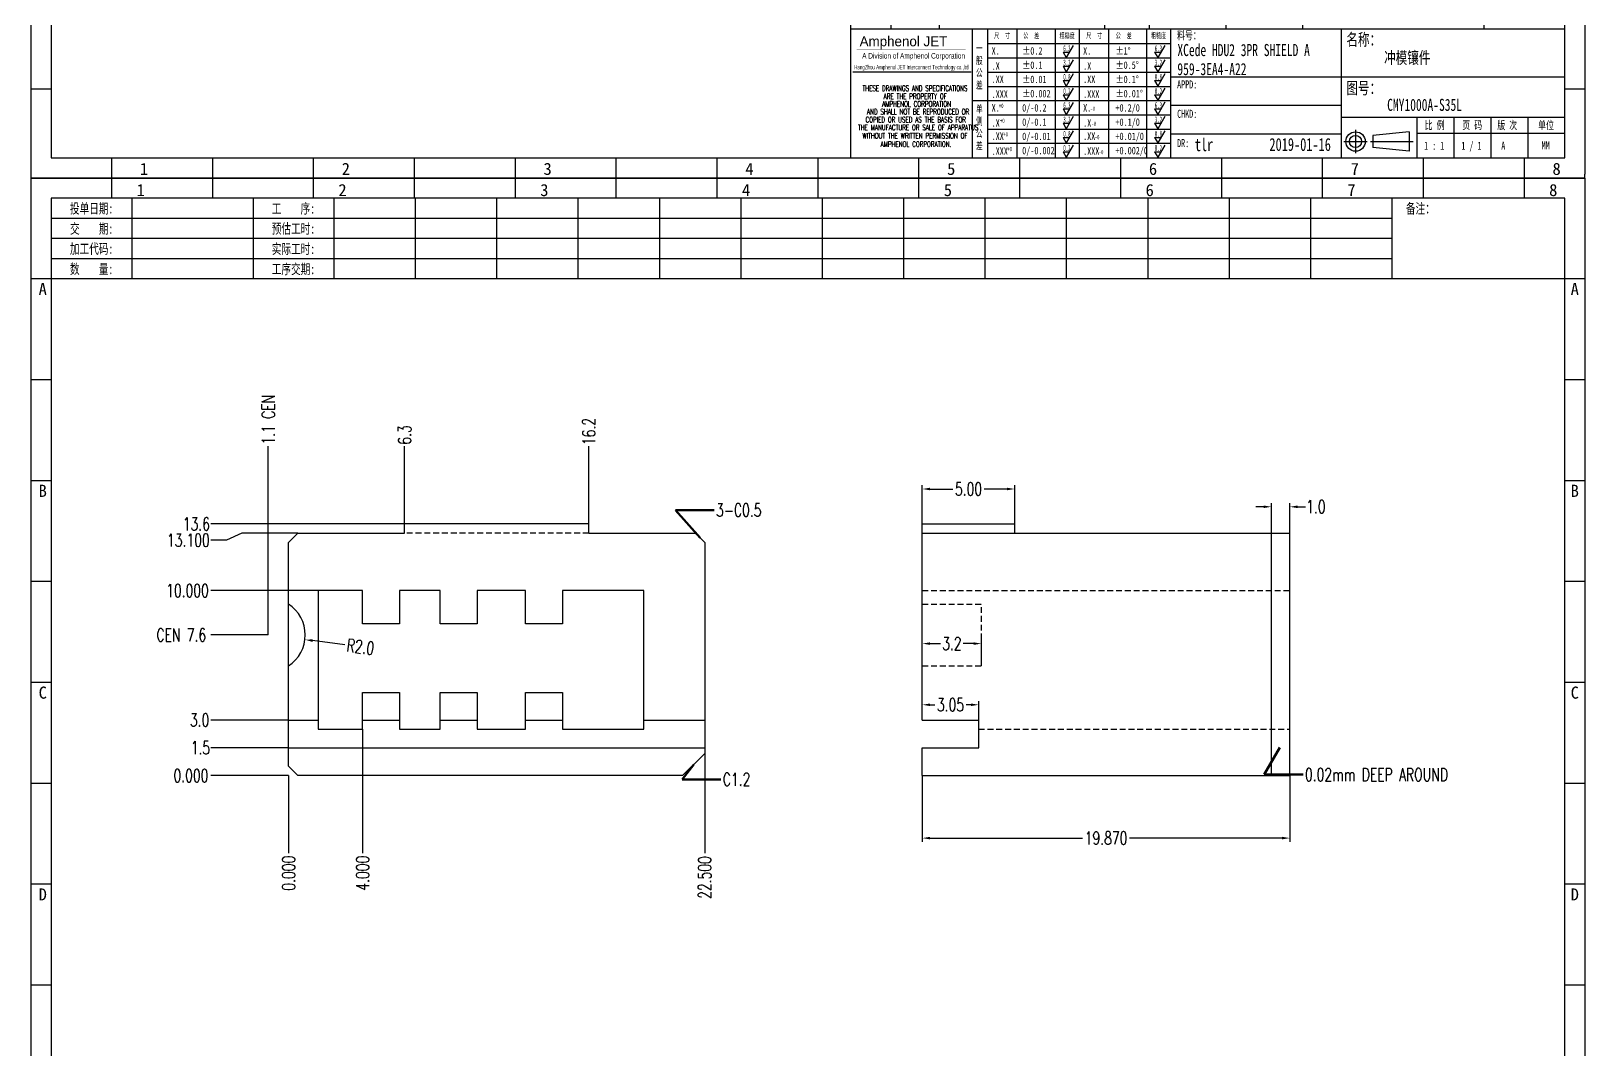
# Model space of a CAD drawing. Header units: millimetres. Extents: x -2852 to 5627, y -2271 to 1849.
# Drawn here: x -934.6 to -850.6, y -411.4 to -356.4 of the extents above; entities that cross this region are included whole.
import ezdxf
from ezdxf.enums import TextEntityAlignment as Align

# ---------------------------------------------------------------- set-up
doc = ezdxf.new("R2010")
doc.units = ezdxf.units.MM
doc.header["$PDSIZE"] = 3
doc.linetypes.add('DASHED2', pattern=[9.525, 6.35, -3.175])
for name, color, linetype in [('1', 7, 'Continuous'), ('11', 4, 'DASHED2'), ('41', 1, 'Continuous')]:
    doc.layers.add(name, color=color, linetype=linetype)
doc.styles.add('jet02', font='simplex.shx', dxfattribs={"width": 0.7})
doc.styles.get("Standard").update_dxf_attribs({"font": '仿宋_GB2312_0.ttf', "width": 0.7})
doc.styles.add('TEXTSTYLE_1', font='TRIUMB.TTF')
doc.styles.add('TEXTSTYLE_2', font='TRIUM.TTF')
doc.styles.add('tk', font='', dxfattribs={"width": 0.7})
doc.styles.add('tk 2', font='仿宋_GB2312_0.ttf', dxfattribs={"width": 0.65})
doc.styles.add('tk 4', font='simplex.shx', dxfattribs={"width": 0.65, "bigfont": 'bigfont.shx'})
doc.styles.get('tk').set_extended_font_data('NSimSun')
doc.dimstyles.new('jet02', dxfattribs={"dimtxt": 3.5, "dimasz": 2.1, "dimexe": 1, "dimexo": 0, "dimgap": 0.5, "dimtad": 0, "dimtoh": 1, "dimdec": 3, "dimzin": 9, "dimdsep": 46, "dimtxsty": 'jet02', "dimcen": 0, "dimclrt": 256, "dimazin": 2, "dimtfac": 1, "dimtdec": 3, "dimtofl": 0, "dimtmove": 0, "dimatfit": 1, "dimfxl": 0, "dimarcsym": 0})

# ---------------------------------------------------------------- blocks, each defined once
blk = doc.blocks.new('*D125')
at = {"layer": '41', "ltscale": 0.05}
for p, q in [((28.78, -2835.425), (28.78, -2833.335)), ((29.2, -2833.535), (30.434, -2833.535)), ((33.36, -2833.535), (32.127, -2833.535)), ((33.78, -2835.425), (33.78, -2833.335))]:
    blk.add_line(p, q, dxfattribs=at)
for points in [[(29.2, -2833.465), (29.2, -2833.605), (28.78, -2833.535)], [(33.36, -2833.465), (33.36, -2833.605), (33.78, -2833.535)]]:
    blk.add_solid(points, dxfattribs=at)
at = {"layer": 'Defpoints', "color": 0, "ltscale": 0.05}
for p in [(33.78, -2833.535), (28.78, -2835.425), (33.78, -2835.425)]:
    blk.add_point(p, dxfattribs=at)
at = {"layer": '41', "ltscale": 0.05, "insert": (31.28, -2833.535), "char_height": 0.7, "attachment_point": 5, "style": 'jet02'}
blk.add_mtext('5.00', dxfattribs=at)
blk = doc.blocks.new('A3-N')
at = {"layer": '1', "color": 1}
for p, q in [((0, 0), (0, 296.73)), ((0, 296.73), (420, 296.73)), ((21.82, 291.27), (21.82, 296.73)), ((49.09, 291.27), (49.09, 296.73)), ((76.36, 291.27), (76.36, 296.73)), ((103.64, 291.27), (103.64, 296.73)), ((103.64, 291.27), (103.64, 296.73)), ((103.64, 291.27), (103.64, 296.73)), ((130.91, 291.27), (130.91, 296.73)), ((158.18, 291.27), (158.18, 296.73)), ((185.45, 291.27), (185.45, 296.73)), ((212.73, 291.27), (212.73, 296.73)), ((240, 291.27), (240, 296.73)), ((267.27, 291.27), (267.27, 296.73)), ((294.55, 291.27), (294.55, 296.73)), ((321.82, 291.27), (321.82, 296.73)), ((349.09, 291.27), (349.09, 296.73)), ((376.36, 291.27), (376.36, 296.73)), ((403.64, 291.27), (403.64, 296.73)), ((420, 296.73), (420, 1)), ((5.45, 269.45), (0, 269.45)), ((420, 269.45), (414.55, 269.45)), ((5.45, 242.18), (0, 242.18)), ((420, 242.18), (414.55, 242.18)), ((5.45, 214.91), (0, 214.91)), ((420, 214.91), (414.55, 214.91)), ((5.45, 187.64), (0, 187.64)), ((420, 187.64), (414.55, 187.64)), ((5.45, 160.36), (0, 160.36)), ((420, 160.36), (414.55, 160.36)), ((5.45, 133.09), (0, 133.09)), ((420, 133.09), (414.55, 133.09)), ((5.45, 105.82), (0, 105.82)), ((420, 105.82), (414.55, 105.82)), ((5.45, 78.55), (0, 78.55)), ((420, 78.55), (414.55, 78.55)), ((5.45, 51.27), (0, 51.27)), ((420, 51.27), (414.55, 51.27)), ((222.45, 49.09), (221.45, 49.09)), ((221.45, 49.09), (221.45, 40.36)), ((222.45, 49.09), (414.55, 49.09)), ((232.36, 49.09), (232.36, 40.36)), ((245.45, 49.09), (245.45, 40.36)), ((290.18, 49.09), (290.18, 40.36)), ((302.18, 49.09), (302.18, 40.36)), ((322.91, 49.09), (322.91, 40.36)), ((343.64, 49.09), (343.64, 40.36)), ((392.73, 40.36), (392.73, 49.09)), ((258.55, 40.36), (258.55, 5.44)), ((266.45, 40.36), (266.45, 5.44)), ((276.78, 40.36), (276.78, 5.45)), ((291.18, 40.36), (291.18, 5.45)), ((301.51, 40.37), (301.51, 5.46)), ((308.01, 40.36), (308.01, 5.45)), ((354.09, 40.36), (354.09, 5.45)), ((308.01, 32.39), (258.55, 32.39)), ((308.01, 28.54), (258.55, 28.54)), ((414.55, 27.27), (308.01, 27.27)), ((5.45, 24), (0, 24)), ((308.01, 24.69), (258.55, 24.69)), ((420, 24), (414.55, 24)), ((308.01, 16.99), (258.55, 16.99)), ((354.09, 19.63), (308.01, 19.63)), ((308.01, 13.14), (258.55, 13.14)), ((414.55, 16.36), (354.09, 16.36)), ((374.55, 16.36), (374.55, 5.45)), ((384.55, 16.36), (384.55, 5.45)), ((394.55, 16.36), (394.55, 5.45)), ((404.55, 16.36), (404.55, 5.45)), ((308.01, 9.29), (258.55, 9.29)), ((308.01, 11.99), (354.09, 11.99)), ((372.51, 12.49), (362.69, 11.5)), ((362.69, 11.5), (362.69, 8.23)), ((372.51, 12.49), (372.51, 7.25)), ((414.55, 12), (374.55, 12)), ((21.82, 0), (21.82, 5.45)), ((49.09, 0), (49.09, 5.45)), ((76.36, 0), (76.36, 5.45)), ((103.64, 0), (103.64, 5.45)), ((130.91, 0), (130.91, 5.45)), ((158.18, 0), (158.18, 5.45)), ((185.45, 0), (185.45, 5.45)), ((212.73, 0), (212.73, 5.45)), ((240, 0), (240, 5.45)), ((267.27, 0), (267.27, 5.45)), ((294.55, 0), (294.55, 5.45)), ((321.82, 0), (321.82, 5.45)), ((349.09, 0), (349.09, 5.45)), ((372.51, 7.25), (362.69, 8.23)), ((376.36, 0), (376.36, 5.45)), ((403.64, 0), (403.64, 5.45)), ((1, 0), (0, 0)), ((420, 0), (1, 0)), ((420, 0), (420, 1))]:
    blk.add_line(p, q, dxfattribs=at)
at = {"layer": '1'}
for p, q in [((414.55, 278.18), (414.55, 284.73)), ((221.45, 40.36), (221.45, 5.45)), ((221.45, 40.36), (414.55, 40.36)), ((221.45, 40.36), (414.55, 40.36)), ((254.41, 40.36), (254.41, 5.45)), ((283.28, 40.36), (283.28, 5.45)), ((308.01, 36.24), (258.55, 36.24)), ((222.08, 28.67), (254.12, 28.67)), ((308.01, 20.84), (254.41, 20.84))]:
    blk.add_line(p, q, dxfattribs=at)
at = {"layer": '1', "color": 1, "ltscale": 0.05}
for p, q in [((278.93, 34.04), (279.79, 32.56)), ((278.93, 34.04), (280.65, 34.04)), ((281.68, 35.84), (279.79, 32.56)), ((303.66, 34.05), (304.52, 32.56)), ((303.66, 34.05), (305.38, 34.05)), ((306.41, 35.84), (304.52, 32.56)), ((278.93, 30.19), (279.79, 28.71)), ((278.93, 30.19), (280.65, 30.19)), ((281.68, 31.99), (279.79, 28.71)), ((303.66, 30.2), (305.38, 30.2)), ((303.66, 30.2), (304.52, 28.71)), ((306.41, 31.99), (304.52, 28.71)), ((278.93, 26.34), (279.79, 24.86)), ((278.93, 26.34), (280.65, 26.34)), ((281.68, 28.14), (279.79, 24.86)), ((303.66, 26.35), (304.52, 24.86)), ((303.66, 26.35), (305.38, 26.35)), ((306.41, 28.14), (304.52, 24.86)), ((278.93, 22.49), (280.65, 22.49)), ((278.93, 22.49), (279.79, 21.01)), ((281.68, 24.29), (279.79, 21.01)), ((303.66, 22.5), (305.38, 22.5)), ((303.66, 22.5), (304.52, 21.01)), ((306.41, 24.29), (304.52, 21.01)), ((278.93, 18.66), (279.79, 17.17)), ((278.93, 18.66), (280.65, 18.66)), ((281.68, 20.45), (279.79, 17.17)), ((303.66, 18.66), (304.52, 17.18)), ((303.66, 18.66), (305.38, 18.66)), ((306.41, 20.46), (304.52, 17.18)), ((278.93, 14.81), (280.65, 14.81)), ((278.93, 14.81), (279.79, 13.32)), ((281.68, 16.6), (279.79, 13.32)), ((281.68, 12.75), (279.79, 9.47)), ((303.66, 14.81), (305.38, 14.81)), ((303.66, 14.81), (304.52, 13.33)), ((306.41, 16.61), (304.52, 13.33)), ((306.41, 12.76), (304.52, 9.48)), ((278.93, 10.96), (279.79, 9.47)), ((278.93, 10.96), (280.65, 10.96)), ((281.68, 8.9), (279.79, 5.62)), ((303.66, 10.96), (304.52, 9.48)), ((303.66, 10.96), (305.38, 10.96)), ((306.41, 8.91), (304.52, 5.63)), ((278.93, 7.11), (279.79, 5.62)), ((278.93, 7.11), (280.65, 7.11)), ((303.66, 7.11), (305.38, 7.11)), ((303.66, 7.11), (304.52, 5.63))]:
    blk.add_line(p, q, dxfattribs=at)
at = {"layer": '1', "color": 1, "ltscale": 0.1}
for p, q in [((358.01, 13.02), (358.01, 6.71)), ((354.86, 9.87), (361.17, 9.87)), ((362.03, 9.87), (373.54, 9.87))]:
    blk.add_line(p, q, dxfattribs=at)
at = {"layer": '1'}
blk.add_lwpolyline([(221.45, 5.45), (414.55, 5.45), (414.55, 291.27), (5.45, 291.27), (5.45, 5.45), (414.55, 5.45)], dxfattribs=at)
at = {"layer": '1', "color": 7, "linetype": 'Continuous', "const_width": 0.123}
blk.add_lwpolyline([(223.11, 34.74), (252.6, 34.76)], dxfattribs=at)
at = {"layer": '1', "color": 1}
for radius in [2.62, 1.64]:
    blk.add_circle((358.01, 9.87), radius, dxfattribs=at)
at = {"layer": '41'}
for p, q in [((27.27, 291.27), (27.27, 269.45)), ((60, 291.27), (60, 269.45)), ((81.82, 291.27), (81.82, 269.45)), ((103.82, 291.27), (103.82, 269.45)), ((125.82, 291.27), (125.82, 269.45)), ((147.82, 291.27), (147.82, 269.45)), ((169.82, 291.27), (169.82, 269.45)), ((191.82, 291.27), (191.82, 269.45)), ((213.82, 291.27), (213.82, 269.45)), ((235.82, 291.27), (235.82, 269.45)), ((257.82, 291.27), (257.82, 269.45)), ((279.82, 291.27), (279.82, 269.45)), ((301.82, 291.27), (301.82, 269.45)), ((323.82, 291.27), (323.82, 269.45)), ((345.82, 291.27), (345.82, 269.45)), ((367.82, 291.27), (367.82, 269.45)), ((367.82, 285.82), (5.45, 285.82)), ((367.82, 280.36), (5.45, 280.36)), ((367.82, 274.91), (5.45, 274.91)), ((414.55, 269.45), (5.45, 269.45))]:
    blk.add_line(p, q, dxfattribs=at)
at = {"layer": '1', "color": 1}
for s, p in [('1', (29.64, 295.11)), ('2', (84.18, 295.11)), ('3', (138.73, 295.11)), ('4', (193.27, 295.11)), ('5', (247.82, 295.11)), ('6', (302.36, 295.11)), ('7', (356.91, 295.11)), ('8', (411.45, 295.11)), ('1', (30.53, 4.11)), ('2', (85.08, 4.11)), ('3', (139.62, 4.11)), ('4', (194.17, 4.11)), ('5', (248.72, 4.11)), ('6', (303.26, 4.11)), ('7', (357.81, 4.11)), ('8', (412.35, 4.11))]:
    blk.add_text(s, height=3.27, dxfattribs=at).set_placement(p, align=Align.TOP_CENTER)
at = {"layer": '1', "style": 'tk', "width": 0.7}
for s, p in [('投单日期:', (16.36, 288.55)), ('工    序:', (70.91, 288.55)), ('备注：', (375.51, 288.55)), ('交    期:', (16.36, 283.09)), ('预估工时:', (70.91, 283.09)), ('加工代码:', (16.36, 277.64)), ('实际工时:', (70.91, 277.64)), ('数    量:', (16.36, 272.18)), ('工序交期:', (70.91, 272.18))]:
    blk.add_text(s, height=2.727, dxfattribs=at).set_placement(p, align=Align.MIDDLE)
at = {"layer": '1', "color": 1}
for s, p in [('A', (2.04, 268.36)), ('B', (2.04, 213.82)), ('C', (2.04, 159.27)), ('D', (2.04, 104.73)), ('E', (2.04, 50.18))]:
    blk.add_text(s, height=3.27, dxfattribs=at).set_placement(p, align=Align.TOP_LEFT)
for s, p in [('A', (418.37, 268.36)), ('B', (418.37, 213.82)), ('C', (418.37, 159.27)), ('D', (418.37, 104.73)), ('E', (418.37, 50.18))]:
    blk.add_text(s, height=3.27, dxfattribs=at).set_placement(p, align=Align.TOP_RIGHT)
at = {"layer": '1', "color": 1, "style": 'tk 2', "width": 0.7}
for s, height, p in [('序号', 3.273, (222.96, 43.34)), ('件号', 3.273, (234.62, 43.61)), ('零件名称', 3.273, (258.97, 43.61)), ('数量', 3.273, (292.3, 43.78)), ('材料', 3.273, (309.27, 43.78)), ('热处理', 3.273, (328.71, 43.78)), ('外形尺寸', 3.273, (358.94, 43.78)), ('说明', 3.273, (399.61, 43.78)), ('料号：', 2.182, (309.77, 37.46)), ('名称：', 3.273, (355.52, 35.79)), ('图号：', 3.273, (355.52, 22.7)), ('比 例', 2.182, (376.69, 13.18)), ('页 码', 2.182, (386.85, 13.18)), ('版 次', 2.182, (396.31, 13.18)), ('单位', 2.182, (407.35, 13.18))]:
    blk.add_text(s, height=height, dxfattribs=at).set_placement(p)
at = {"layer": '1', "color": 7, "linetype": 'Continuous', "style": 'TEXTSTYLE_1'}
blk.add_text('Amphenol JET', height=2.7, dxfattribs=at).set_placement((223.96, 35.61))
at = {"layer": '1', "color": 7, "linetype": 'Continuous'}
for s, height, style, width, p in [('A Division of Amphenol Corporation', 1.5, 'TEXTSTYLE_2', 0.7, (224.64, 32.29)), ('HangZhou Amphenol JET Interconnect Technology co.,ltd ', 1.2, 'TEXTSTYLE_2', 0.6, (222.47, 29.36)), ('THESE DRAWINGS AND SPECIFICATIONS', 1.5, 'tk 4', 0.6, (224.73, 23.52)), ('ARE THE PROPERTY OF', 1.5, 'tk 4', 0.6, (230.45, 21.35)), ('AND SHALL NOT BE REPRODUCED OR', 1.5, 'tk 4', 0.6, (225.95, 17.17)), ('AMPHENOL CORPORATION', 1.5, 'tk 4', 0.6, (230.04, 19.27)), ('THE MANUFACTURE OR SALE OF APPARATUS', 1.5, 'tk 4', 0.6, (223.5, 12.92)), ('COPIED OR USED AS THE BASIS FOR', 1.5, 'tk 4', 0.6, (225.54, 15.02)), ('WITHOUT THE WRITTEN PERMISSION OF', 1.5, 'tk 4', 0.6, (224.73, 10.67)), ('AMPHENOL CORPORATION.', 1.5, 'tk 4', 0.6, (229.63, 8.4))]:
    blk.add_text(s, height=height, dxfattribs=dict(at, style=style, width=width)).set_placement(p)
at = {"layer": '1', "color": 1, "style": 'tk 2', "width": 0.7}
for s, p in [('X.', (259.64, 34.37)), ('%%P0.2', (267.9, 34.37)), ('X.', (284.37, 34.37)), ('%%P1%%D', (293.12, 34.37)), ('.X', (259.64, 30.28)), ('%%P0.1', (267.9, 30.52)), ('.X', (284.37, 30.28)), ('%%P0.5%%D', (293.12, 30.52)), ('.XX', (259.64, 26.71)), ('%%P0.01', (267.9, 26.67)), ('.XX', (284.37, 26.71)), ('%%P0.1%%D', (293.12, 26.67)), ('.XXX', (259.64, 22.68)), ('%%P0.002', (267.9, 22.82)), ('.XXX', (284.37, 22.68)), ('%%P0.01%%D', (293.12, 22.82)), ('X.', (259.64, 18.97)), ('0/-0.2', (267.9, 18.97)), ('X.', (284.37, 18.97)), ('+0.2/0', (293.12, 18.97)), ('.X', (259.64, 14.88)), ('0/-0.1', (267.9, 15.12)), ('.X', (284.37, 14.88)), ('+0.1/0', (293.12, 15.12)), ('.XX', (259.64, 11.31)), ('0/-0.01', (267.9, 11.27)), ('0/-0.002', (267.9, 7.42)), ('.XX', (284.37, 11.31)), ('+0.01/0', (293.12, 11.27)), ('+0.002/0', (293.12, 7.42)), ('.XXX', (259.64, 7.28)), ('.XXX', (284.37, 7.28))]:
    blk.add_text(s, height=2, dxfattribs=at).set_placement(p, align=Align.MIDDLE_LEFT)
at = {"layer": '1', "color": 1, "ltscale": 0.05, "style": 'tk 2', "width": 0.5}
for s, p in [('6.3', (279.01, 34.26)), ('6.3', (303.74, 34.27)), ('3.2', (279.01, 30.41)), ('3.2', (303.74, 30.42)), ('0.8', (279.01, 26.56)), ('0.8', (303.74, 26.57)), ('0.2', (279.01, 22.71)), ('0.2', (303.74, 22.72)), ('6.3', (279.01, 18.87)), ('6.3', (303.74, 18.88)), ('3.2', (279.01, 15.02)), ('0.8', (279.01, 11.17)), ('3.2', (303.74, 15.03)), ('0.8', (303.74, 11.18)), ('0.2', (279.01, 7.32)), ('0.2', (303.74, 7.33))]:
    blk.add_text(s, height=1.6, dxfattribs=at).set_placement(p)
at = {"layer": '1', "style": 'tk 2', "width": 0.7}
for s, p in [('APPD:', (309.77, 24.21)), ('CHKD:', (309.77, 16.27)), ('DR:', (309.77, 8.35))]:
    blk.add_text(s, height=2.182, dxfattribs=at).set_placement(p)
at = {"layer": '1', "color": 7, "style": 'tk 2', "width": 0.7}
blk.add_text('MM', height=2.182, dxfattribs=at).set_placement((408.31, 7.75))
at = {"layer": '1', "color": 1, "ltscale": 0.05, "char_height": 1.5, "width": 6.3627, "attachment_point": 1, "style": 'tk 2'}
for s, insert in [('尺  寸', (260.31, 39.25)), ('公  差', (268.17, 39.25)), ('粗糙度', (277.98, 39.25)), ('尺  寸', (285.2, 39.25)), ('公  差', (293.18, 39.25)), ('粗糙度', (302.71, 39.26))]:
    blk.add_mtext(s, dxfattribs=dict(at, insert=insert))
at = {"layer": '1', "ltscale": 0.05, "char_height": 2, "width": 2.5195, "attachment_point": 1, "style": 'tk 2'}
for s, insert in [('一般公差', (255.39, 36.11)), ('单侧公差', (255.39, 19.71))]:
    blk.add_mtext(s, dxfattribs=dict(at, insert=insert))
at = {"layer": '1', "color": 1, "ltscale": 0.05, "char_height": 1.2, "width": 5.1396, "attachment_point": 1, "line_spacing_factor": 0.8, "style": 'tk 2'}
for s, insert in [('+0', (261.58, 20.13)), ('-0', (286.31, 19.33)), ('+0', (261.88, 16.09)), ('-0', (286.61, 15.29)), ('+0', (262.79, 12.45)), ('+0', (263.87, 8.44)), ('-0', (287.51, 11.65)), ('-0', (288.59, 7.64))]:
    blk.add_mtext(s, dxfattribs=dict(at, insert=insert))
at = {"layer": '1', "style": 'tk 2', "width": 0.7}
for tag, p in [('PATR-NO1', (309.84, 32.96)), ('TITLE', (365.74, 30.9)), ('PATR-NO2', (309.84, 27.81)), ('DWG-NO:', (366.54, 18.14))]:
    blk.add_attdef(tag, p, '', height=3.27, dxfattribs=at)
at = {"layer": '1', "color": 1, "style": 'tk 2', "width": 0.7}
for tag, p in [('DRAW', (314.55, 7.27)), ('DATE', (334.72, 7.32))]:
    blk.add_attdef(tag, p, '', height=3.49, dxfattribs=at)
at = {"layer": '1', "style": 'tk 2', "width": 0.7}
for tag, p in [('SCALE', (376.55, 8.73)), ('SHEET', (386.6, 8.72)), ('REV', (397.38, 8.73))]:
    blk.add_attdef(tag, text='', height=2.18, dxfattribs=at).set_placement(p, align=Align.MIDDLE_LEFT)
blk = doc.blocks.new('*D2257')
at = {"layer": '41', "ltscale": 0.05}
blk.add_line((-2.44, -2841.956), (-4.177, -2841.733), dxfattribs=at)
blk.add_solid([(-4.168, -2841.664), (-4.186, -2841.803), (-4.593, -2841.68)], dxfattribs=at)
at = {"layer": 'Defpoints', "color": 0, "ltscale": 0.05}
for p in [(-6.577, -2841.425), (-4.593, -2841.68)]:
    blk.add_point(p, dxfattribs=at)
at = {"layer": '41', "ltscale": 0.05, "insert": (-1.589, -2842.065), "char_height": 0.7, "attachment_point": 5, "rotation": 352.68507, "style": 'jet02'}
blk.add_mtext('R2.0', dxfattribs=at)
blk = doc.blocks.new('*D2258')
at = {"layer": '41', "ltscale": 0.05}
blk.add_line((-5.477, -2849.025), (-9.676, -2849.025), dxfattribs=at)
at = {"layer": 'Defpoints', "color": 0, "ltscale": 0.05}
for p in [(-9.676, -2849.025), (-5.477, -2849.025), (-5.477, -2849.025)]:
    blk.add_point(p, dxfattribs=at)
at = {"layer": '41', "ltscale": 0.05, "insert": (-10.756, -2849.025), "char_height": 0.7, "attachment_point": 5, "style": 'jet02'}
blk.add_mtext('0.000', dxfattribs=at)
blk = doc.blocks.new('*D2259')
at = {"layer": '41', "ltscale": 0.05}
blk.add_line((-5.477, -2847.525), (-9.676, -2847.525), dxfattribs=at)
at = {"layer": 'Defpoints', "color": 0, "ltscale": 0.05}
for p in [(-9.676, -2847.525), (-5.477, -2847.525), (-5.477, -2849.025)]:
    blk.add_point(p, dxfattribs=at)
at = {"layer": '41', "ltscale": 0.05, "insert": (-10.242, -2847.525), "char_height": 0.7, "attachment_point": 5, "style": 'jet02'}
blk.add_mtext('1.5', dxfattribs=at)
blk = doc.blocks.new('*D2260')
at = {"layer": '41', "ltscale": 0.05}
blk.add_line((-5.477, -2846.025), (-9.676, -2846.025), dxfattribs=at)
at = {"layer": 'Defpoints', "color": 0, "ltscale": 0.05}
for p in [(-9.676, -2846.025), (-5.477, -2846.025), (-5.477, -2849.025)]:
    blk.add_point(p, dxfattribs=at)
at = {"layer": '41', "ltscale": 0.05, "insert": (-10.289, -2846.025), "char_height": 0.7, "attachment_point": 5, "style": 'jet02'}
blk.add_mtext('3.0', dxfattribs=at)
blk = doc.blocks.new('*D2261')
at = {"layer": '41', "ltscale": 0.05}
blk.add_line((-6.577, -2841.425), (-9.676, -2841.425), dxfattribs=at)
at = {"layer": 'Defpoints', "color": 0, "ltscale": 0.05}
for p in [(-9.676, -2841.425), (-6.577, -2841.425), (-5.477, -2849.025)]:
    blk.add_point(p, dxfattribs=at)
at = {"layer": '41', "ltscale": 0.05, "insert": (-11.444, -2841.425), "char_height": 0.7, "attachment_point": 5, "style": 'jet02'}
blk.add_mtext('{\\C1; CEN }7.6', dxfattribs=at)
blk = doc.blocks.new('*D2262')
at = {"layer": '41', "ltscale": 0.05}
for p, q in [((-8.836, -2836.3), (-9.676, -2836.3)), ((-7.996, -2835.925), (-8.836, -2836.3)), ((-4.977, -2835.925), (-7.996, -2835.925))]:
    blk.add_line(p, q, dxfattribs=at)
at = {"layer": 'Defpoints', "color": 0, "ltscale": 0.05}
for p in [(-9.676, -2836.3), (-4.977, -2835.925), (-5.477, -2849.025)]:
    blk.add_point(p, dxfattribs=at)
at = {"layer": '41', "ltscale": 0.05, "insert": (-10.896, -2836.3), "char_height": 0.7, "attachment_point": 5, "style": 'jet02'}
blk.add_mtext('13.100', dxfattribs=at)
blk = doc.blocks.new('*D2263')
at = {"layer": '41', "ltscale": 0.05}
blk.add_line((0.793, -2835.425), (-9.676, -2835.425), dxfattribs=at)
at = {"layer": 'Defpoints', "color": 0, "ltscale": 0.05}
for p in [(-9.676, -2835.425), (0.793, -2835.425), (-5.477, -2849.025)]:
    blk.add_point(p, dxfattribs=at)
at = {"layer": '41', "ltscale": 0.05, "insert": (-10.464, -2835.425), "char_height": 0.7, "attachment_point": 5, "style": 'jet02'}
blk.add_mtext('13.6', dxfattribs=at)
blk = doc.blocks.new('*D2264')
at = {"layer": '41', "ltscale": 0.05}
blk.add_line((-5.477, -2849.025), (-5.477, -2853.224), dxfattribs=at)
at = {"layer": 'Defpoints', "color": 0, "ltscale": 0.05}
for p in [(-5.477, -2849.025), (-5.477, -2849.025), (-5.477, -2853.224)]:
    blk.add_point(p, dxfattribs=at)
at = {"layer": '41', "ltscale": 0.05, "insert": (-5.477, -2854.304), "char_height": 0.7, "attachment_point": 5, "rotation": 90, "style": 'jet02'}
blk.add_mtext('0.000', dxfattribs=at)
blk = doc.blocks.new('*D2265')
at = {"layer": '41', "ltscale": 0.05}
blk.add_line((17.023, -2847.825), (17.023, -2853.224), dxfattribs=at)
at = {"layer": 'Defpoints', "color": 0, "ltscale": 0.05}
for p in [(17.023, -2847.825), (-5.477, -2849.025), (17.023, -2853.224)]:
    blk.add_point(p, dxfattribs=at)
at = {"layer": '41', "ltscale": 0.05, "insert": (17.023, -2854.537), "char_height": 0.7, "attachment_point": 5, "rotation": 90, "style": 'jet02'}
blk.add_mtext('22.500', dxfattribs=at)
blk = doc.blocks.new('*D2266')
at = {"layer": '41', "ltscale": 0.05}
blk.add_line((-6.577, -2841.425), (-6.577, -2831.226), dxfattribs=at)
at = {"layer": 'Defpoints', "color": 0, "ltscale": 0.05}
for p in [(-6.577, -2831.226), (-6.577, -2841.425), (-5.477, -2849.025)]:
    blk.add_point(p, dxfattribs=at)
at = {"layer": '41', "ltscale": 0.05, "insert": (-6.577, -2829.785), "char_height": 0.7, "attachment_point": 5, "rotation": 90, "style": 'jet02'}
blk.add_mtext('1.1{\\C1; CEN }', dxfattribs=at)
blk = doc.blocks.new('*D2267')
at = {"layer": '41', "ltscale": 0.05}
blk.add_line((0.793, -2835.425), (0.793, -2831.226), dxfattribs=at)
at = {"layer": 'Defpoints', "color": 0, "ltscale": 0.05}
for p in [(0.793, -2831.226), (0.793, -2835.425), (-5.477, -2849.025)]:
    blk.add_point(p, dxfattribs=at)
at = {"layer": '41', "ltscale": 0.05, "insert": (0.793, -2830.613), "char_height": 0.7, "attachment_point": 5, "rotation": 90, "style": 'jet02'}
blk.add_mtext('6.3', dxfattribs=at)
blk = doc.blocks.new('*D2268')
at = {"layer": '41', "ltscale": 0.05}
blk.add_line((10.753, -2835.425), (10.753, -2831.226), dxfattribs=at)
at = {"layer": 'Defpoints', "color": 0, "ltscale": 0.05}
for p in [(10.753, -2831.226), (10.753, -2835.425), (-5.477, -2849.025)]:
    blk.add_point(p, dxfattribs=at)
at = {"layer": '41', "ltscale": 0.05, "insert": (10.753, -2830.426), "char_height": 0.7, "attachment_point": 5, "rotation": 90, "style": 'jet02'}
blk.add_mtext('16.2', dxfattribs=at)
blk = doc.blocks.new('*D2269')
at = {"layer": '41', "ltscale": 0.05}
for p, q in [((28.78, -2849.025), (28.78, -2852.607)), ((48.65, -2849.025), (48.65, -2852.607)), ((29.2, -2852.407), (37.449, -2852.407)), ((48.23, -2852.407), (39.982, -2852.407))]:
    blk.add_line(p, q, dxfattribs=at)
for points in [[(29.2, -2852.337), (29.2, -2852.477), (28.78, -2852.407)], [(48.23, -2852.337), (48.23, -2852.477), (48.65, -2852.407)]]:
    blk.add_solid(points, dxfattribs=at)
at = {"layer": 'Defpoints', "color": 0, "ltscale": 0.05}
for p in [(28.78, -2849.025), (48.65, -2849.025), (48.65, -2852.407)]:
    blk.add_point(p, dxfattribs=at)
at = {"layer": '41', "ltscale": 0.05, "insert": (38.715, -2852.407), "char_height": 0.7, "attachment_point": 5, "style": 'jet02'}
blk.add_mtext('19.870', dxfattribs=at)
blk = doc.blocks.new('*D2270')
at = {"layer": '41', "ltscale": 0.05}
for p, q in [((28.78, -2846.025), (28.78, -2845)), ((31.83, -2846.025), (31.83, -2845)), ((29.2, -2845.2), (29.459, -2845.2)), ((31.41, -2845.2), (31.152, -2845.2))]:
    blk.add_line(p, q, dxfattribs=at)
for points in [[(29.2, -2845.13), (29.2, -2845.27), (28.78, -2845.2)], [(31.41, -2845.13), (31.41, -2845.27), (31.83, -2845.2)]]:
    blk.add_solid(points, dxfattribs=at)
at = {"layer": 'Defpoints', "color": 0, "ltscale": 0.05}
for p in [(28.78, -2845.2), (28.78, -2846.025), (31.83, -2846.025)]:
    blk.add_point(p, dxfattribs=at)
at = {"layer": '41', "ltscale": 0.05, "insert": (30.305, -2845.2), "char_height": 0.7, "attachment_point": 5, "style": 'jet02'}
blk.add_mtext('3.05', dxfattribs=at)
blk = doc.blocks.new('*D2271')
at = {"layer": '41', "ltscale": 0.05}
for p, q in [((28.78, -2843.095), (28.78, -2841.693)), ((31.98, -2843.095), (31.98, -2841.693)), ((29.2, -2841.893), (29.767, -2841.893)), ((31.56, -2841.893), (30.994, -2841.893))]:
    blk.add_line(p, q, dxfattribs=at)
for points in [[(29.2, -2841.823), (29.2, -2841.963), (28.78, -2841.893)], [(31.56, -2841.823), (31.56, -2841.963), (31.98, -2841.893)]]:
    blk.add_solid(points, dxfattribs=at)
at = {"layer": 'Defpoints', "color": 0, "ltscale": 0.05}
for p in [(28.78, -2841.893), (28.78, -2843.095), (31.98, -2843.095)]:
    blk.add_point(p, dxfattribs=at)
at = {"layer": '41', "ltscale": 0.05, "insert": (30.38, -2841.893), "char_height": 0.7, "attachment_point": 5, "style": 'jet02'}
blk.add_mtext('3.2', dxfattribs=at)
blk = doc.blocks.new('*D2272')
at = {"layer": '41', "ltscale": 0.05}
for p, q in [((47.23, -2834.497), (46.81, -2834.497)), ((47.65, -2835.925), (47.65, -2834.297)), ((48.65, -2835.925), (48.65, -2834.297)), ((49.07, -2834.497), (49.49, -2834.497))]:
    blk.add_line(p, q, dxfattribs=at)
for points in [[(47.23, -2834.427), (47.23, -2834.567), (47.65, -2834.497)], [(49.07, -2834.427), (49.07, -2834.567), (48.65, -2834.497)]]:
    blk.add_solid(points, dxfattribs=at)
at = {"layer": 'Defpoints', "color": 0, "ltscale": 0.05}
for p in [(48.65, -2834.497), (47.65, -2835.925), (48.65, -2835.925)]:
    blk.add_point(p, dxfattribs=at)
at = {"layer": '41', "ltscale": 0.05, "insert": (50.057, -2834.497), "char_height": 0.7, "attachment_point": 5, "style": 'jet02'}
blk.add_mtext('1.0', dxfattribs=at)
blk = doc.blocks.new('*D2273')
at = {"layer": '41', "ltscale": 0.05}
blk.add_line((-1.477, -2846.525), (-1.477, -2853.224), dxfattribs=at)
at = {"layer": 'Defpoints', "color": 0, "ltscale": 0.05}
for p in [(-1.477, -2846.525), (-5.477, -2849.025), (-1.477, -2853.224)]:
    blk.add_point(p, dxfattribs=at)
at = {"layer": '41', "ltscale": 0.05, "insert": (-1.477, -2854.304), "char_height": 0.7, "attachment_point": 5, "rotation": 90, "style": 'jet02'}
blk.add_mtext('4.000', dxfattribs=at)
blk = doc.blocks.new('*D2274')
at = {"layer": '41', "ltscale": 0.05}
blk.add_line((-3.877, -2839.025), (-9.676, -2839.025), dxfattribs=at)
at = {"layer": 'Defpoints', "color": 0, "ltscale": 0.05}
for p in [(-9.676, -2839.025), (-3.877, -2839.025), (-5.477, -2849.025)]:
    blk.add_point(p, dxfattribs=at)
at = {"layer": '41', "ltscale": 0.05, "insert": (-10.942, -2839.025), "char_height": 0.7, "attachment_point": 5, "style": 'jet02'}
blk.add_mtext('10.000', dxfattribs=at)

msp = doc.modelspace()

# ---------------------------------------------------------------- linework, layer by layer
at = {"layer": '1', "ltscale": 0.05}
for p, q in [((-904.4548, -382.9952), (-914.4148, -382.9952)), ((-914.4148, -383.4952), (-914.4148, -382.9952)), ((-904.4548, -383.4952), (-904.4548, -382.9952)), ((-886.4273, -382.9952), (-881.4273, -382.9952)), ((-886.4273, -393.5952), (-886.4273, -382.9952)), ((-881.4273, -383.4952), (-881.4273, -382.9952)), ((-886.4273, -383.4952), (-866.5573, -383.4952)), ((-866.5573, -396.5952), (-866.5573, -383.4952)), ((-886.4273, -393.5952), (-883.3773, -393.5952)), ((-883.3773, -395.0952), (-883.3773, -393.5952)), ((-886.4273, -396.5952), (-886.4273, -395.0952)), ((-886.4273, -395.0952), (-883.3773, -395.0952)), ((-886.4273, -396.5952), (-866.5573, -396.5952))]:
    msp.add_line(p, q, dxfattribs=at)
at = {"layer": '1', "color": 3, "ltscale": 0.05}
msp.add_line((-867.5573, -396.5952), (-867.5573, -383.4952), dxfattribs=at)
at = {"layer": '1', "color": 2, "ltscale": 0.05}
for p, q in [((-920.6848, -393.5952), (-919.0848, -393.5952)), ((-916.6848, -393.5952), (-914.6848, -393.5952)), ((-912.4848, -393.5952), (-910.4848, -393.5952)), ((-907.8848, -393.5952), (-905.8848, -393.5952)), ((-901.4848, -393.5952), (-898.1848, -393.5952)), ((-920.6848, -395.0952), (-898.1848, -395.0952))]:
    msp.add_line(p, q, dxfattribs=at)
at = {"layer": '1', "ltscale": 0.05}
msp.add_lwpolyline([(-904.4548, -383.4952), (-898.6848, -383.4952), (-898.1848, -383.9952), (-898.1848, -395.3952), (-899.3848, -396.5952), (-920.1848, -396.5952), (-920.6848, -396.0952), (-920.6848, -383.9952), (-920.1848, -383.4952), (-914.4148, -383.4952)], dxfattribs=at)
msp.add_lwpolyline([(-914.6848, -392.0977), (-914.6848, -394.0952), (-912.4848, -394.0952), (-912.4848, -392.0977), (-910.4848, -392.0977), (-910.4848, -394.0952), (-907.8848, -394.0952), (-907.8848, -392.0977), (-905.8848, -392.0977), (-905.8848, -394.0952), (-901.4848, -394.0952), (-901.4848, -386.5952), (-905.8848, -386.5952), (-905.8848, -388.3927), (-907.8848, -388.3927), (-907.8848, -386.5952), (-910.4848, -386.5952), (-910.4848, -388.3927), (-912.4848, -388.3927), (-912.4848, -386.5952), (-914.6848, -386.5952), (-914.6848, -388.3927), (-916.6848, -388.3927), (-916.6848, -386.5952), (-919.0848, -386.5952), (-919.0848, -394.0952), (-916.6848, -394.0952), (-916.6848, -392.0977)], close=True, dxfattribs=at)
msp.add_arc((-921.7848, -388.9952), 2, 303.367013, 56.632987, dxfattribs=at)
at = {"layer": '11', "ltscale": 0.05}
for p, q in [((-904.4548, -383.4952), (-914.4148, -383.4952)), ((-886.4273, -386.5952), (-866.5573, -386.5952)), ((-886.4273, -387.3248), (-883.2273, -387.3248)), ((-883.2273, -390.6655), (-883.2273, -387.3248)), ((-886.4273, -390.6655), (-883.2273, -390.6655)), ((-883.3773, -394.0952), (-866.5573, -394.0952))]:
    msp.add_line(p, q, dxfattribs=at)

# ---------------------------------------------------------------- block references
at = {"layer": '1', "ltscale": 0.05, "xscale": 0.2000000000000455, "yscale": 0.2000000000000455, "zscale": 0.2000000000000455}
for p, values in [((-934.6058, -364.2944), {'DWG-NO:': 'CMY1000A-S35L', 'TITLE': '冲模镶件', 'REV': 'A', 'SHEET': '1 / 1', 'DRAW': 'tlr', 'DATE': '2019-01-16', 'PATR-NO1': 'XCede HDU2 3PR SHIELD A', 'PATR-NO2': '959-3EA4-A22', 'SCALE': '1 : 1'}), ((-934.6058, -423.6399), {'DWG-NO:': 'CMY1000A-S35M', 'TITLE': '冲模镶件', 'REV': 'A', 'SHEET': '1 / 1', 'DRAW': 'tlr', 'DATE': '2019-01-16', 'PATR-NO1': 'XCede HDU2 3PR SHIELD A', 'PATR-NO2': '959-3EA4-A22', 'SCALE': '1 : 1'})]:
    msp.add_blockref('A3-N', p, dxfattribs=at).add_auto_attribs(values)

# ---------------------------------------------------------------- texts
at = {"layer": '41', "ltscale": 0.05, "char_height": 0.7, "attachment_point": 4, "style": 'jet02'}
for s, insert in [('3-C0.5', (-897.5761, -382.2462)), ('C1.2', (-897.2116, -396.8026)), ('0.02mm DEEP AROUND', (-865.7379, -396.543))]:
    msp.add_mtext(s, dxfattribs=dict(at, insert=insert))

# ---------------------------------------------------------------- dimensions: what is measured, and where the dimension line sits
at = {"layer": '41', "ltscale": 0.05}
for offset, dtype, text, picture, middle in [((0, 10.1987), 1, '<>{\\C1; CEN }', '*D2266', (-921.7848, -377.3548)), ((-3.0987, 0), 0, '{\\C1; CEN }<>', '*D2261', (-926.6518, -388.9952))]:
    dim = msp.add_ordinate_dim(feature_location=(-921.7848, -388.9952), offset=offset, dtype=dtype, origin=(-920.6848, -396.5952), text=text, dimstyle='jet02', override={"dimscale": 0.2, "dimtoh": 0, "dimdec": 1, "dimzin": 1, "dimclrd": 256, "dimclre": 256, "dimadec": 1, "dimazin": 0, "dimatfit": 3, "dimlwd": 65535, "dimlwe": 65535}, dxfattribs=at)
    dim.commit()
    dim.dimension.update_dxf_attribs({"geometry": picture, "text_midpoint": middle, "insert": (-915.2077, 2452.4298)})
for feature_location, offset, dtype, origin, override, picture, middle, set_off in [((-904.4548, -382.9952), (0, 4.1987), 1, (-920.6848, -396.5952), {"dimscale": 0.2, "dimtoh": 0, "dimdec": 1, "dimzin": 1, "dimclrd": 256, "dimclre": 256, "dimadec": 1, "dimazin": 0, "dimatfit": 3, "dimlwd": 65535, "dimlwe": 65535}, '*D2268', (-904.4548, -377.9964), (-915.2077, 2452.4298)), ((-914.4148, -382.9952), (0, 4.1987), 1, (-920.6848, -396.5952), {"dimscale": 0.2, "dimtoh": 0, "dimdec": 1, "dimzin": 1, "dimclrd": 256, "dimclre": 256, "dimadec": 1, "dimazin": 0, "dimatfit": 3, "dimlwd": 65535, "dimlwe": 65535}, '*D2267', (-914.4148, -378.1831), (-915.2077, 2452.4298)), ((-914.4148, -382.9952), (-10.4687, 0), 0, (-920.6848, -396.5952), {"dimscale": 0.2, "dimtoh": 0, "dimdec": 1, "dimzin": 1, "dimclrd": 256, "dimclre": 256, "dimadec": 1, "dimazin": 0, "dimatfit": 3, "dimlwd": 65535, "dimlwe": 65535}, '*D2263', (-925.6718, -382.9952), (-915.2077, 2452.4298)), ((-920.1848, -383.4952), (-4.6987, -0.375), 0, (-920.6848, -396.5952), {"dimscale": 0.2, "dimtoh": 0, "dimzin": 1, "dimclrd": 256, "dimclre": 256, "dimadec": 3, "dimazin": 0, "dimatfit": 3, "dimlwd": 65535, "dimlwe": 65535}, '*D2262', (-926.1035, -383.8702), (-915.2077, 2452.4298)), ((-919.0848, -386.5952), (-5.7987, 0), 0, (-920.6848, -396.5952), {"dimscale": 0.2, "dimtoh": 0, "dimzin": 1, "dimclrd": 256, "dimclre": 256, "dimadec": 3, "dimazin": 0, "dimatfit": 3, "dimlwd": 65535, "dimlwe": 65535}, '*D2274', (-926.1502, -386.5952), (-915.2077, 2452.4298)), ((-920.6848, -393.5952), (-4.1987, 0), 0, (-920.6848, -396.5952), {"dimscale": 0.2, "dimtoh": 0, "dimdec": 1, "dimzin": 1, "dimclrd": 256, "dimclre": 256, "dimadec": 1, "dimazin": 0, "dimatfit": 3, "dimlwd": 65535, "dimlwe": 65535}, '*D2260', (-925.4968, -393.5952), (-915.2077, 2452.4298)), ((-920.6848, -395.0952), (-4.1987, 0), 0, (-920.6848, -396.5952), {"dimscale": 0.2, "dimtoh": 0, "dimdec": 1, "dimzin": 1, "dimclrd": 256, "dimclre": 256, "dimadec": 1, "dimazin": 0, "dimatfit": 3, "dimlwd": 65535, "dimlwe": 65535}, '*D2259', (-925.4502, -395.0952), (-915.2077, 2452.4298)), ((-916.6848, -394.0952), (0, -6.6987), 1, (-920.6848, -396.5952), {"dimscale": 0.2, "dimtoh": 0, "dimzin": 1, "dimclrd": 256, "dimclre": 256, "dimadec": 3, "dimazin": 0, "dimatfit": 3, "dimlwd": 65535, "dimlwe": 65535}, '*D2273', (-916.6848, -401.8739), (-915.2077, 2452.4298)), ((-898.1848, -395.3952), (0, -5.3987), 1, (-920.6848, -396.5952), {"dimscale": 0.2, "dimtoh": 0, "dimzin": 1, "dimclrd": 256, "dimclre": 256, "dimadec": 3, "dimazin": 0, "dimatfit": 3, "dimlwd": 65535, "dimlwe": 65535}, '*D2265', (-898.1848, -402.1072), (-915.2077, 2452.4298)), ((-920.6848007286, -396.5951510479), (-4.1987040613, 0), 0, (-920.6848007286, -396.5951510479), {"dimscale": 0.2, "dimtoh": 0, "dimzin": 1, "dimclrd": 256, "dimclre": 256, "dimadec": 3, "dimazin": 0, "dimatfit": 3, "dimlwd": 65535, "dimlwe": 65535}, '*D2258', (-925.9635047898, -396.5951510479), (-915.2077048823, 2452.4298167741)), ((-920.6848007286, -396.5951510479), (0, -4.1987040513), 1, (-920.6848007286, -396.5951510479), {"dimscale": 0.2, "dimtoh": 0, "dimzin": 1, "dimclrd": 256, "dimclre": 256, "dimadec": 3, "dimazin": 0, "dimatfit": 3, "dimlwd": 65535, "dimlwe": 65535}, '*D2264', (-920.6848007286, -401.8738550991), (-915.2077048823, 2452.4298167741))]:
    dim = msp.add_ordinate_dim(feature_location=feature_location, offset=offset, dtype=dtype, origin=origin, dimstyle='jet02', override=override, dxfattribs=at)
    dim.commit()
    dim.dimension.update_dxf_attribs({"geometry": picture, "text_midpoint": middle, "insert": set_off})
for base, p1, p2, override, picture, middle in [((-881.4273, -381.1048), (-886.4273, -382.9952), (-881.4273, -382.9952), {"dimscale": 0.2, "dimtoh": 0, "dimdec": 2, "dimzin": 1, "dimclrd": 256, "dimclre": 256, "dimazin": 0, "dimatfit": 3, "dimlwd": 65535, "dimlwe": 65535}, '*D125', (-883.9273, -381.1048)), ((-866.5573, -382.0669), (-867.5573, -383.4952), (-866.5573, -383.4952), {"dimscale": 0.2, "dimtoh": 0, "dimdec": 1, "dimzin": 1, "dimclrd": 256, "dimclre": 256, "dimadec": 1, "dimazin": 0, "dimatfit": 3, "dimlwd": 65535, "dimlwe": 65535}, '*D2272', (-865.1506, -382.0669)), ((-886.4273, -389.463), (-883.2273, -390.6655), (-886.4273, -390.6655), {"dimscale": 0.2, "dimtoh": 0, "dimdec": 1, "dimzin": 1, "dimclrd": 256, "dimclre": 256, "dimadec": 1, "dimazin": 0, "dimatfit": 3, "dimlwd": 65535, "dimlwe": 65535}, '*D2271', (-884.8273, -389.463)), ((-886.4273, -392.7705), (-883.3773, -393.5952), (-886.4273, -393.5952), {"dimscale": 0.2, "dimtoh": 0, "dimdec": 2, "dimzin": 1, "dimclrd": 256, "dimclre": 256, "dimazin": 0, "dimatfit": 3, "dimlwd": 65535, "dimlwe": 65535}, '*D2270', (-884.9023, -392.7705)), ((-866.5573, -399.977), (-886.4273, -396.5952), (-866.5573, -396.5952), {"dimscale": 0.2, "dimtoh": 0, "dimzin": 1, "dimclrd": 256, "dimclre": 256, "dimadec": 3, "dimazin": 0, "dimatfit": 3, "dimlwd": 65535, "dimlwe": 65535}, '*D2269', (-876.4923, -399.977))]:
    dim = msp.add_linear_dim(base=base, p1=p1, p2=p2, dimstyle='jet02', override=override, dxfattribs=at)
    dim.commit()
    dim.dimension.update_dxf_attribs({"geometry": picture, "text_midpoint": middle, "insert": (-915.2077, 2452.4298)})
at = {"layer": '41'}
dim = msp.add_radius_dim(center=(-921.7848, -388.9952), mpoint=(-919.8011, -389.2498), dimstyle='jet02', override={"dimscale": 0.2, "dimtoh": 0, "dimdec": 1, "dimzin": 1, "dimclrd": 256, "dimclre": 256, "dimadec": 1, "dimazin": 0, "dimatfit": 3, "dimlwd": 65535, "dimlwe": 65535}, dxfattribs=at)
dim.commit()
dim.dimension.update_dxf_attribs({"geometry": '*D2257', "text_midpoint": (-916.7967, -389.6355), "dimtype": 132, "insert": (-915.2077, 2452.4298)})

# ---------------------------------------------------------------- leaders
at = {"layer": '41', "ltscale": 0.05, "annotation_type": 0, "has_hookline": 1, "hookline_direction": 0}
for points, override, text_width in [([(-898.4348, -383.7452), (-899.7761, -382.2462), (-897.6761, -382.2462)], {"dimscale": 0.2, "dimtoh": 0, "dimdec": 2, "dimzin": 1, "dimclrd": 256, "dimclre": 256, "dimazin": 0, "dimatfit": 3, "dimlwd": 65535, "dimlwe": 65535}, 2.59), ([(-867.1035, -395.0705), (-867.9379, -396.543), (-865.8379, -396.543)], {"dimscale": 0.2, "dimtoh": 0, "dimdec": 1, "dimzin": 1, "dimclrd": 256, "dimclre": 256, "dimadec": 1, "dimazin": 0, "dimatfit": 3, "dimlwd": 65535, "dimlwe": 65535}, 8.6567), ([(-898.7848, -395.9952), (-899.4116, -396.8026), (-897.3116, -396.8026)], {"dimscale": 0.2, "dimtoh": 0, "dimdec": 2, "dimzin": 1, "dimclrd": 256, "dimclre": 256, "dimazin": 0, "dimatfit": 3, "dimlwd": 65535, "dimlwe": 65535}, 1.4233)]:
    msp.add_leader(points, dimstyle='jet02', override=override, dxfattribs=dict(at, text_width=text_width))

doc.saveas('drawing.dxf')
